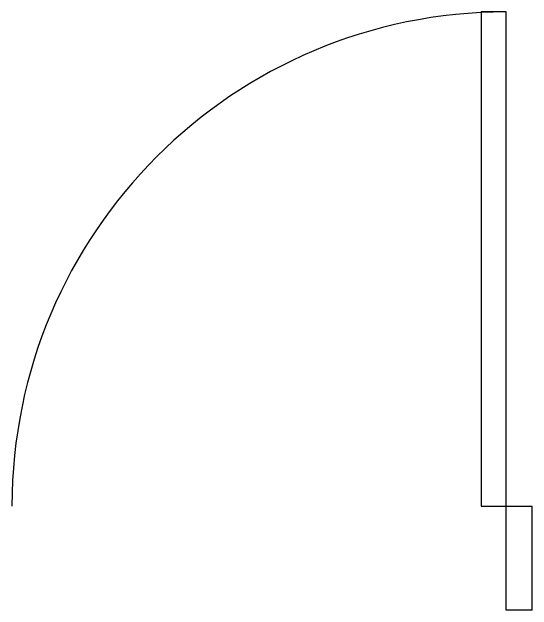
# Model space of a CAD drawing. Header units: inches. Extents: x -12530 to 36157, y 78659 to 110077.
# Drawn here: x 8452 to 9352, y 82337 to 83372 of the extents above; entities that cross this region are included whole.
import ezdxf

# ---------------------------------------------------------------- set-up
doc = ezdxf.new("R2010")
doc.units = ezdxf.units.IN
doc.header["$MEASUREMENT"] = 0
doc.layers.add('freecads.com', color=7, linetype='Continuous')

msp = doc.modelspace()

# ---------------------------------------------------------------- linework, layer by layer
at = {"layer": 'freecads.com'}
for p, q in [((9264.6, 83372.2), (9264.6, 82517.2)), ((9307.4, 83372.2), (9264.6, 83372.2)), ((9307.4, 82517.2), (9307.4, 83372.2)), ((9264.6, 82517.2), (9307.4, 82517.2)), ((9307.4, 82337.2), (9307.4, 82517.2)), ((9307.4, 82517.2), (9352.4, 82517.2)), ((9352.4, 82337.2), (9352.4, 82517.2)), ((9352.4, 82337.2), (9307.4, 82337.2))]:
    msp.add_line(p, q, dxfattribs=at)
msp.add_arc((9307.4, 82517.2), 855, 90, 180, dxfattribs=at)

doc.saveas('drawing.dxf')
